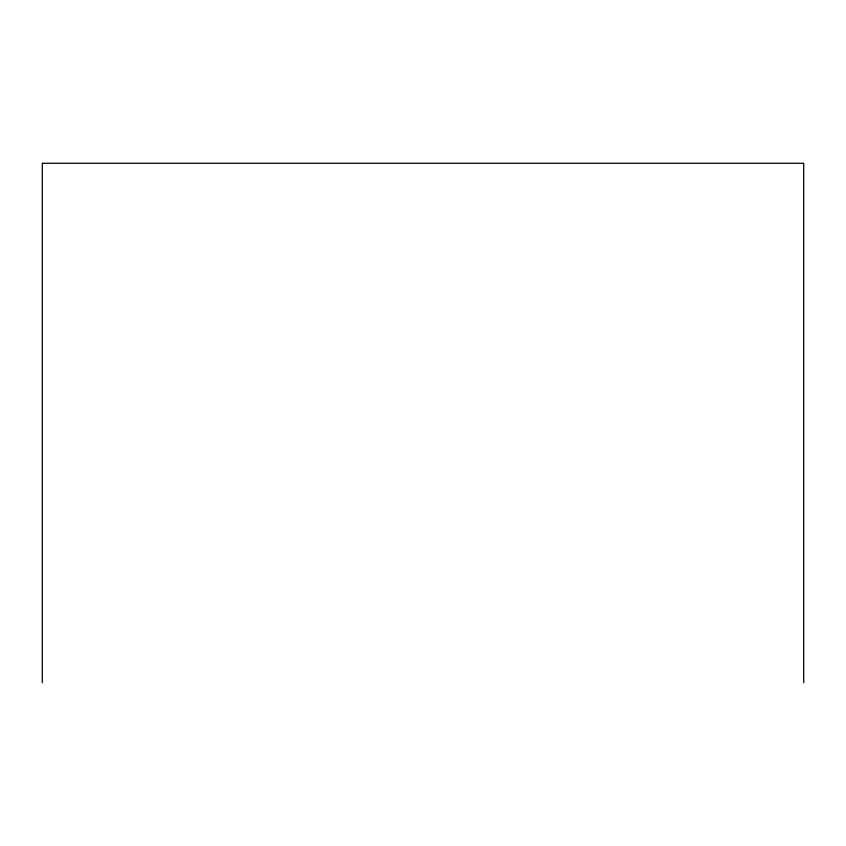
<?xml version="1.0" encoding="UTF-8"?>
<svg xmlns="http://www.w3.org/2000/svg" width="846" height="846" viewBox="0 0 846 846"><rect width="100%" height="100%" fill="white"/><g stroke="black" fill="none" stroke-linecap="round" stroke-linejoin="round"><path stroke-width="1.27" d="M803.7 682.733L803.7 163.267L42.3 163.267L42.3 682.733"/></g></svg>
